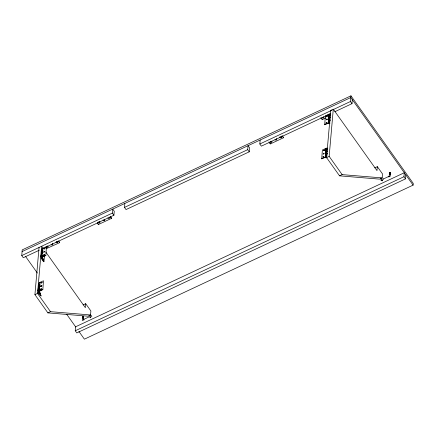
<?xml version="1.0" encoding="UTF-8"?>
<svg xmlns="http://www.w3.org/2000/svg" width="435" height="435" viewBox="0 0 435 435"><rect width="100%" height="100%" fill="white"/><g stroke="black" fill="none" stroke-linecap="round" stroke-linejoin="round"><path stroke-width="0.65" d="M380.712 178.301L381.044 178.143M40.923 289.405L40.602 289.155M41.156 282.995L41.222 282.696M43.718 255.301L43.647 254.953M44.152 248.738L44.245 248.934M44.413 254.774L43.935 254.709M44.245 251.517L44.783 251.588L44.397 251.435M44.984 248.467L44.903 248.613M323.352 153.919L323.254 153.729M323.863 150.662L323.618 150.396L323.901 150.646M323.934 153.664L323.825 153.212M326.315 119.783L326.348 119.38M326.957 116.009L326.767 116.602M326.337 122.371L326.848 122.529M41.548 256.258L41.526 255.916L41.51 256.318M41.972 251.185L41.977 250.761M47.497 246.775L47.556 246.074M104.291 219.468L104.302 220.061M109.326 217.592L109.218 217.821M323.504 117.222L323.422 117.401M326.397 151.766L326.478 151.674M329.077 121.512L329.083 121.115M329.507 116.096L329.507 116.014M39.993 293.794L40.009 293.484M38.835 292.706C39.514 292.668 39.933 291.619 39.074 291.363C34.523 291.363 45.952 300.813 38.84 292.712M39.204 250.255L23.283 257.716L21.75 255.562L22.245 249.875L350.953 95.831L413.25 183.418L413.103 185.125L84.395 339.169L78.909 331.454M83.096 304.908L85.69 303.69L90.882 310.987L90.534 314.967L87.935 316.185L47.899 312.885L34.92 294.636L39.052 247.45M90.534 314.967L50.498 311.667L37.519 293.418L41.646 246.237L43.217 248.45M39.884 284.555L39.841 282.407L43.473 280.776L42.842 289.666L39.291 291.341L39.248 289.199L38.182 289.862L38.465 290.651A0.81 0.669 5 0 1 38.269 289.726A0.826 0.685 5 0 1 39.4 289.574M39.547 285.741L39.797 286.203A0.81 0.669 5 0 0 38.432 286.594L39.547 285.741L39.378 287.72L38.356 288.307L38.497 289.101M42.869 250.446L42.826 248.298L46.458 246.667L45.827 255.557L42.277 257.232L42.233 255.089L41.265 255.606L41.227 256.329M41.51 253.11L41.499 252.24L42.532 251.631L42.358 253.61L41.265 254.355L41.559 255.051A0.826 0.685 5 0 1 42.385 253.909M39.585 288.008L39.759 286.034M42.277 257.232L42.233 255.089M42.625 253.241L42.532 251.631M43.957 261.685L43.609 261.767L40.955 257.759L41.526 257.221L42.434 257.52L42.489 258.172L41.814 258.597L43.957 261.685L44.435 256.329M58.578 240.925L59.666 242.665L46.496 248.592M75.25 330.774L75.598 326.794L404.3 172.749L403.952 176.73L405.485 178.888L76.783 332.927L75.25 330.774L403.952 176.73M85.69 303.69L85.342 307.67L45.974 252.322M110.479 216.603L111.567 218.343L98.413 224.509L97.293 222.715M113.921 215.238L112.388 213.085L112.736 209.104L114.269 211.263L113.921 215.238L45.332 247.384M249.239 151.826L247.705 149.667L248.053 145.687L249.587 147.846L249.239 151.826L126.03 209.567L124.497 207.408L124.845 203.428M330.551 113.72L261.348 146.149L259.82 143.996L260.168 140.016M282.445 136.019L283.533 137.754L270.374 143.92L269.624 142.636M326.881 154.816L325.326 155.132L325.369 157.274L321.721 158.889L322.368 150.021L325.918 148.346L325.962 150.488M329.947 120.756L328.305 121.022L328.354 123.17L324.7 124.78L325.353 115.911L328.903 114.236L329.045 116.357A0.826 0.685 5 0 1 330.404 115.802L329.507 115.732L328.74 116.091L329.001 116.357M325.369 157.274L325.326 155.132M327.343 151.467L326.663 151.255L325.625 151.674L325.451 153.653L326.516 153.229L327.283 153.566A0.81 0.669 5 0 0 325.799 153.767A0.81 0.669 5 0 1 327.212 153.365M325.918 148.346L325.755 150.195L327.31 149.879A0.81 0.669 5 0 0 326.098 150.314A0.81 0.669 5 0 1 327.31 149.64L326.484 149.64L326.119 150.287A0.826 0.685 5 0 1 327.359 149.874M328.354 123.17L328.305 121.022M329.224 119.179L329.969 119.217A0.81 0.669 5 0 0 328.773 119.837L328.436 119.543L328.61 117.564L329.643 117.145L330.382 117.406A0.826 0.685 5 0 0 329.235 117.265A0.826 0.685 5 0 0 329.083 118.2M328.74 116.091L328.903 114.236M325.663 153.946L325.625 151.674M328.642 119.837L328.61 117.564M329.05 121.196L329.056 121.599L329.067 121.142M377.33 166.638L382.523 173.94L382.175 177.92L379.581 179.133L339.545 175.832L326.565 157.59L330.692 110.403L333.286 109.185L376.982 170.618L377.33 166.638L374.736 167.856M382.175 177.92L342.138 174.62L329.159 156.372L333.286 109.185M334.841 111.708L351.986 103.671L350.452 101.518L350.953 95.831M351.986 103.671L352.334 99.697M382.082 180.623L382.175 179.552A0.962 0.446 -35.4 0 1 382.452 179.057M405.485 178.888L405.833 174.908M42.516 258.994L42.722 259.494M38.829 286.796L38.835 286.774M271.282 141.892L271.576 141.342M324.586 124.595L328.148 122.877M321.601 158.704L325.162 156.986M326.658 148.552L326.913 148.27M43.935 251.832L44.218 252.093L43.946 252.055M40.624 289.183L41.434 288.971L41.064 288.758M324.45 150.184L323.705 150.336M82.954 316.577L82.889 317.05C83.602 317.963 83.71 316.321 82.916 317.148M83.536 317.479L83.014 317.425L82.878 318.088M52.456 244.329L52.45 243.828M280.314 136.807L280.336 137.128M98.419 224.503L97.309 222.992M270.385 143.914L268.922 141.913M390.298 173.059C389.26 172.189 390.048 174.19 390.374 172.956M90.475 315.293C90.746 314.445 90.246 316.212 90.523 315.359M326.576 116.428L326.81 116.107M52.515 244.231L52.51 243.926M56.485 241.632L56.49 242.072M57.404 242.018L57.398 241.735M99.615 222.236L99.419 221.725M44.419 254.861L43.924 255.253M82.579 318.154L83.145 318.056L82.824 318.502M83.531 317.621L83.199 317.898M43.94 251.887L44.196 251.593M57.219 242.213L57.409 241.746M99.436 222.432L99.626 221.964M327.038 119.407L326.984 119.103L327 119.407M326.81 122.529L326.843 122.306M323.064 156.763L323.178 156.671M91.546 316.887L91.807 316.386L91.491 315.418M104.384 219.974L103.818 220.164M276.345 139.385L276.399 139.086M329.23 119.413L329.523 119.228M39.634 292.896L39.623 292.924M323.803 156.725L323.363 157.046M41.706 254.247L41.983 254.089M276.198 139.515L276.377 139.037M326.544 150.271L326.892 150.108M82.938 316.859L83.542 316.533M82.9 317.43C83.177 317.142 84.053 316.501 83.063 316.713M82.878 317.713L83.351 317.474L83.52 317.762M390.293 173.434L389.635 173.521M390.277 173.581L389.619 173.668M390.26 173.723C389.483 174.625 389.515 172.744 390.238 173.641M390.217 174.158L389.918 174.386M390.075 174.451L390.282 173.206L389.722 173M38.601 289.928L38.894 289.786M329.953 123.518C328.142 124.785 328.294 121.365 329.953 122.762M44.832 248.641L44.392 248.95M41.292 282.668L41.95 282.397M41.82 282.783L41.537 282.978M41.113 285.79L41.396 285.588M42.048 250.745L42.423 250.636M276.296 139.423L275.959 139.586M329.589 115.884L329.964 115.775M329.126 121.158L329.502 121.05M39.536 290.797L39.384 290.906A0.826 0.685 5 0 0 39.558 290.781A0.81 0.669 5 0 1 39.389 290.901M326.478 119.266L326.875 119.092M326.908 157.688C325.157 158.791 325.282 155.605 326.908 156.801M41.608 255.997L42.179 256.008M280.472 137.253L281.048 137.324L281.293 136.905M323.33 117.499L322.688 117.472M41.939 252.523L42.429 252.512M39.123 284.702L39.639 284.707M281.086 137.302L281.276 136.856M329.48 117.662L329.996 117.667M329.322 119.413L329.817 119.402M41.26 285.626L41.553 285.501M327.033 116.471L326.554 116.471M326.69 119.685L326.946 119.527L326.522 119.794M323.39 156.453L323.613 156.366M326.19 122.936L326.5 122.866M47.497 246.754L46.735 246.417M329.105 119.233L328.436 119.543M323.689 153.843L323.33 153.892M82.998 317.708L83.471 317.67L82.916 317.523M83.025 317.284L83.525 317.148M390.184 173.434C389.358 173.88 389.787 172.559 390.266 173.347M390.119 174.016L389.591 173.957M389.934 174.245L390.315 172.912L389.749 172.706M22.098 251.582L350.8 97.538L413.103 185.125M21.75 255.562L112.388 213.085M124.497 207.408L247.705 149.667M259.82 143.996L332.079 110.126M333.308 109.555L350.452 101.518M42.88 248.532L44.104 247.955M325.864 117.918L322.275 119.598L321.525 118.315M328.816 117.858L329.077 118.157M42.07 256.944L45.583 255.296L45.838 255.514M41.504 258.803L41.847 258.64M325.831 151.967L326.043 152.19A0.826 0.685 5 0 1 327.343 151.451A0.81 0.669 5 0 0 326.043 152.185M325.532 155.425L326.038 156.17A0.81 0.669 5 0 1 325.755 155.23L326.892 155.061M39.085 291.048L42.597 289.405L42.853 289.623M326.565 157.59L329.159 156.372M34.92 294.636L37.519 293.418M38.519 292.913L38.862 292.75M339.545 175.832L342.138 174.62M47.899 312.885L50.498 311.667M42.663 250.152L41.695 250.669L41.575 251.24A0.826 0.685 5 0 1 42.701 250.337M39.677 284.262L38.612 284.925L38.96 285.751A0.81 0.669 5 0 1 38.699 284.794A0.826 0.685 5 0 1 39.83 284.62A0.81 0.669 5 0 0 38.699 284.794A0.826 0.685 5 0 0 38.905 285.73M83.509 317.43L83.058 317.387L82.911 316.767M40.939 289.362L40.602 289.367M389.765 172.564L390.211 172.619M389.689 173.288L390.249 173.494M389.657 173.581L390.249 174.12M389.64 173.723L390.206 173.929M329.833 114.187L330.241 114.193M329.681 115.927L330.089 115.933M326.255 155.083L326.631 155.072M41.2 286.214L40.95 285.942L41.309 286.176M52.26 244.443L51.634 244.296M38.748 289.928L39.09 289.933M324.135 150.004L324.385 150.015M323.33 157.057L323.074 157.046M271.244 141.881L270.668 141.701M98.957 221.671L99.419 221.752M323.259 157.073L323.015 156.948M389.532 174.767C390.532 174.424 388.933 173.728 389.39 174.707M327.283 115.879L327.376 115.922M99.234 222.475L98.892 222.421M56.458 241.985L57.023 242.257M83.341 318.197C82.443 318.262 82.851 316.24 83.574 316.914M380.984 178.355L380.576 178.116M275.741 139.537L275.496 139.407M42.815 248.613L41.88 248.793L41.82 249.549M38.508 288.905A0.826 0.685 5 0 1 39.351 287.785L38.454 287.986L38.394 288.742M329.888 118.945L329.029 119.076L328.893 119.859A0.81 0.669 5 0 1 329.926 118.962L329.958 118.972M322.835 117.564L322.514 117.276M39.786 284.381A0.826 0.685 5 0 0 38.682 284.593L38.682 284.615A0.81 0.669 5 0 1 39.781 284.387L38.824 284.468L38.693 285.284M83.085 316.963L83.558 317.197M322.253 119.592L320.823 117.591M283.506 137.754L282.07 135.747M111.539 218.343L110.109 216.336M59.649 242.67L58.556 241.153M98.892 222.448L98.636 222.057M41.716 251.223A0.81 0.669 5 0 1 42.826 250.31L41.809 250.359L41.678 251.174M42.673 258.798A0.87 0.283 64.9 0 1 43.119 258.608A0.87 0.283 64.9 0 1 43.446 259.885A0.87 0.283 64.9 0 1 42.673 258.798L42.815 258.988M329.958 121.006L329.023 120.908L328.632 121.566A0.81 0.669 5 0 1 329.937 120.984A0.826 0.685 5 0 0 328.621 121.588M42.44 255.758L41.477 255.66L41.146 256.449A0.81 0.669 5 0 1 42.407 255.731A0.826 0.685 5 0 0 41.129 256.449M38.508 287.209A0.826 0.685 5 0 1 39.797 286.399L38.731 286.344L38.503 287.182M329.529 114.981C328.566 114.226 330.219 113.274 330.736 114.155M44.142 248.891L44.196 248.923A0.87 0.402 -35.4 0 1 45.044 248.298M326.473 149.031L326.565 148.047L327.751 148.264M330.399 117.678L329.235 117.493L329.077 118.412A0.81 0.669 5 0 1 329.257 117.477A0.826 0.685 5 0 1 330.404 117.64A0.81 0.669 5 0 0 329.257 117.477A0.826 0.685 5 0 0 329.061 118.407M327.294 153.332L326.299 153.049L325.815 153.745A0.81 0.669 5 0 1 327.305 153.343A0.826 0.685 5 0 0 325.799 153.789A0.826 0.685 5 0 1 327.272 153.408M40.205 282.984L39.106 282.755L38.84 283.658M380.821 180.003L381.136 180.384M82.954 316.952C83.678 317.05 83.585 318.028 82.927 317.381M83.031 317.816L82.884 317.191M82.9 317.806L83.46 317.811M390.19 174.076L389.744 173.821L389.624 174.196M42.858 252.403A0.81 0.669 5 0 0 41.727 252.224A0.81 0.669 5 0 0 41.548 253.154A0.826 0.685 5 0 1 41.689 252.218A0.826 0.685 5 0 1 42.826 252.338L41.803 252.191L41.542 252.893M42.826 248.298L43.032 248.592M25.627 256.536L37.377 273.066M66.767 314.38L75.777 327.049M39.841 282.407L40.047 282.701M40.672 285.588L41.374 286.578M39.248 289.199L39.454 289.487M41.368 254.616L41.488 253.828L42.44 253.725A0.81 0.669 5 0 0 41.559 254.812M38.226 290.672L38.351 289.857L39.373 289.813A0.81 0.669 5 0 0 38.226 289.976A0.826 0.685 5 0 0 38.514 290.923A0.81 0.669 5 0 1 38.226 289.976A0.826 0.685 5 0 1 39.378 289.781M39.797 293.114L39.987 293.407M383.338 179.28L383.365 179.747M99.403 221.622A0.87 0.718 5 0 1 99.947 222.53A0.87 0.718 5 0 1 98.886 222.976A0.87 0.718 5 0 1 98.277 222.095M104.525 219.468A0.87 0.718 5 0 1 104.231 220.643A0.87 0.718 5 0 1 103.057 219.892M109.408 217.255A0.87 0.718 5 0 1 109.152 218.419A0.87 0.718 5 0 1 107.94 217.739M47.638 245.998A0.87 0.718 5 0 1 48.013 246.928A0.87 0.718 5 0 1 46.936 247.287A0.87 0.718 5 0 1 46.376 246.417M52.678 243.834A0.87 0.718 5 0 1 52.33 244.965A0.87 0.718 5 0 1 51.156 244.274M57.192 241.403A0.87 0.718 5 0 1 57.752 242.251A0.87 0.718 5 0 1 56.822 242.784A0.87 0.718 5 0 1 56.039 242.061M271.63 141.163A0.87 0.718 5 0 1 271.397 142.381A0.87 0.718 5 0 1 270.227 141.565M276.432 138.836A0.87 0.718 5 0 1 276.301 140.021A0.87 0.718 5 0 1 275.023 139.428M281.255 136.585A0.87 0.718 5 0 1 281.217 137.792A0.87 0.718 5 0 1 279.906 137.215M279.928 136.965A0.87 0.718 5 0 1 280.015 136.797M323.471 116.803A0.87 0.718 5 0 1 323.765 117.716A0.87 0.718 5 0 1 322.726 118.059A0.87 0.718 5 0 1 322.128 117.243M328.637 114.943A0.87 0.718 5 0 1 328.642 115.188M329.088 118.293A0.81 0.669 5 0 1 329.268 117.368A0.826 0.685 5 0 1 330.366 117.499A0.81 0.669 5 0 0 329.268 117.368A0.826 0.685 5 0 0 329.072 118.315M329.061 118.13A0.81 0.669 5 0 1 330.361 117.385M330.388 115.824A0.81 0.669 5 0 0 329.077 116.379A0.826 0.685 5 0 1 330.361 115.563L329.404 115.563L329.159 116.346A0.81 0.669 5 0 1 330.41 115.601M326.467 116.776A0.87 0.402 -35.4 0 1 327.038 116.134A0.87 0.402 -35.4 0 1 327.789 115.933M326.19 119.842A0.87 0.402 -35.4 0 1 327.354 119.13M325.897 123.312A0.87 0.402 -35.4 0 1 326.93 122.306M329.958 120.87A0.826 0.685 5 0 0 328.664 121.61A0.81 0.669 5 0 1 329.947 120.87M328.789 119.853A0.826 0.685 5 0 1 329.926 119.07A0.81 0.669 5 0 0 328.811 119.837A0.826 0.685 5 0 1 330.002 118.983M327.327 151.657A0.826 0.685 5 0 0 326.038 152.462L326.255 151.603L327.354 151.723A0.81 0.669 5 0 0 326.022 152.413A0.826 0.685 5 0 1 327.332 151.565A0.81 0.669 5 0 0 326.032 152.299M326.098 150.314A0.81 0.669 5 0 1 327.359 149.787M327.31 149.727A0.826 0.685 5 0 0 326.081 150.303A0.826 0.685 5 0 1 327.316 149.635M323.553 150.733A0.87 0.402 -35.4 0 1 324.717 150.026M323.118 154.191A0.87 0.402 -35.4 0 1 324.271 153.245M322.993 157.1A0.87 0.402 -35.4 0 1 323.885 156.431M326.054 156.062A0.826 0.685 5 0 1 325.75 155.094A0.826 0.685 5 0 1 326.919 154.92M326.005 156.024A0.81 0.669 5 0 1 325.788 155.094A0.81 0.669 5 0 1 326.908 154.942M326.065 155.969A0.826 0.685 5 0 1 325.761 155.007A0.826 0.685 5 0 1 326.93 154.827A0.81 0.669 5 0 0 325.799 154.98A0.81 0.669 5 0 0 326.016 155.909L325.75 155.246A0.826 0.685 5 0 1 326.908 155.034A0.81 0.669 5 0 0 325.755 155.23A0.826 0.685 5 0 0 326.043 156.176M325.777 153.756A0.826 0.685 5 0 1 327.305 153.555M38.492 287.16A0.81 0.669 5 0 1 39.781 286.426M39.792 286.312A0.81 0.669 5 0 0 38.503 287.046A0.826 0.685 5 0 1 39.802 286.312M38.41 286.66A0.826 0.685 5 0 1 39.813 286.197M38.927 285.616A0.81 0.669 5 0 1 38.71 284.68A0.81 0.669 5 0 1 39.83 284.533M38.911 285.637A0.826 0.685 5 0 1 38.672 284.707A0.826 0.685 5 0 1 39.775 284.495M41.113 283.098A0.87 0.402 -35.4 0 1 42.402 282.418M40.819 286.442A0.87 0.402 -35.4 0 1 41.967 285.539M40.667 289.308A0.87 0.402 -35.4 0 1 41.564 288.764M38.938 285.501A0.81 0.669 5 0 1 38.699 284.593A0.826 0.685 5 0 0 38.922 285.523M40.656 286.295A0.87 0.283 64.9 0 1 40.77 286.464M40.765 290.384A0.87 0.283 64.9 0 1 40.254 290.395M38.525 290.808A0.826 0.685 5 0 1 38.22 289.84L38.226 289.786A0.826 0.685 5 0 1 39.389 289.666M38.476 290.77A0.81 0.669 5 0 1 38.258 289.84A0.81 0.669 5 0 1 39.378 289.688M39.389 289.574A0.81 0.669 5 0 0 38.269 289.726A0.826 0.685 5 0 0 38.47 290.683M39.335 287.992A0.826 0.685 5 0 0 38.492 289.106A0.81 0.669 5 0 1 39.395 288.041M38.514 288.992A0.81 0.669 5 0 1 39.34 287.905A0.826 0.685 5 0 0 38.497 289.019M38.476 288.835A0.81 0.669 5 0 1 39.346 287.791M41.532 252.876A0.81 0.669 5 0 1 42.733 252.05M41.553 252.947A0.826 0.685 5 0 1 42.799 252.088M41.559 251.234A0.826 0.685 5 0 1 42.412 250.386A0.81 0.669 5 0 0 41.575 251.24M42.625 250.342A0.81 0.669 5 0 0 41.635 251.234A0.826 0.685 5 0 1 42.831 250.31M43.919 252.088A0.87 0.402 -35.4 0 1 45.001 251.43M43.456 255.552A0.87 0.402 -35.4 0 1 44.604 254.649M43.723 256.155A0.87 0.283 64.9 0 1 43.353 256.443M43.282 255.263A0.87 0.283 64.9 0 1 43.473 255.546M42.434 255.595A0.826 0.685 5 0 0 41.2 256.443A0.81 0.669 5 0 1 42.418 255.617M41.542 255.04A0.81 0.669 5 0 1 42.037 253.866M83.748 319.665A0.962 0.446 -35.4 0 1 82.378 320.367A0.962 0.446 -35.4 0 1 82.889 319.306M83.509 319.067A0.962 0.446 -35.4 0 1 83.792 319.127A1.544 0.712 -35.4 0 0 84.705 318.958L88 317.414A1.479 0.685 -35.4 0 0 88.957 316.702A0.962 0.446 -35.4 0 1 89.479 316.218M90.458 316.125A0.962 0.446 -35.4 0 1 90.475 316.256M89.909 316.017A0.962 0.446 -35.4 0 1 90.388 316.033M388.857 176.681A0.962 0.446 -35.4 0 0 390.086 176.246A0.962 0.446 -35.4 0 0 390.157 175.414A0.962 0.446 -35.4 0 0 388.901 176.142A1.544 0.712 -35.4 0 1 388.618 176.409M388.205 176.708A1.544 0.712 -35.4 0 1 387.944 176.849L384.649 178.393A1.479 0.685 -35.4 0 1 383.741 178.562A0.962 0.446 -35.4 0 0 383.05 178.622M38.372 291.939C39.15 293.125 39.389 290.912 38.372 291.912M41.358 257.83C42.064 259.026 42.489 256.77 41.358 257.803M325.902 157.193C326.647 158.405 326.946 156.111 325.902 157.193M328.887 123.083C329.714 124.274 329.822 122.028 328.887 123.083M90.067 317.251L90.692 317.398L90.067 317.251M381.772 180.547L382.392 180.694L381.772 180.547M388.602 176.588C388.781 177.774 389.526 175.811 388.602 176.588M83.498 319.464L83.993 319.872L83.498 319.464M90.099 317.186C90.224 318.268 91.198 316.691 90.099 317.186M381.805 180.487C381.93 181.564 382.898 179.992 381.805 180.487M380.859 178.975L381.43 179.204L380.859 178.975M330.399 115.715A0.81 0.669 5 0 0 329.116 116.379A0.826 0.685 5 0 1 330.415 115.688M329.958 120.756A0.81 0.669 5 0 0 328.757 121.588A0.826 0.685 5 0 1 329.969 120.756M39.688 292.907A0.87 0.283 64.9 0 0 40.46 293.995A0.87 0.283 64.9 0 0 40.14 292.717A0.87 0.283 64.9 0 0 39.688 292.907M41.711 252.131A0.81 0.669 5 0 0 41.559 253.039A0.826 0.685 5 0 1 41.695 252.126A0.826 0.685 5 0 1 42.837 252.246A0.81 0.669 5 0 0 41.711 252.131M41.977 255.345A0.81 0.669 5 0 0 41.194 256.28A0.826 0.685 5 0 1 41.977 255.34M42.385 253.817A0.81 0.669 5 0 0 41.548 254.926A0.826 0.685 5 0 1 42.396 253.795"/></g></svg>
